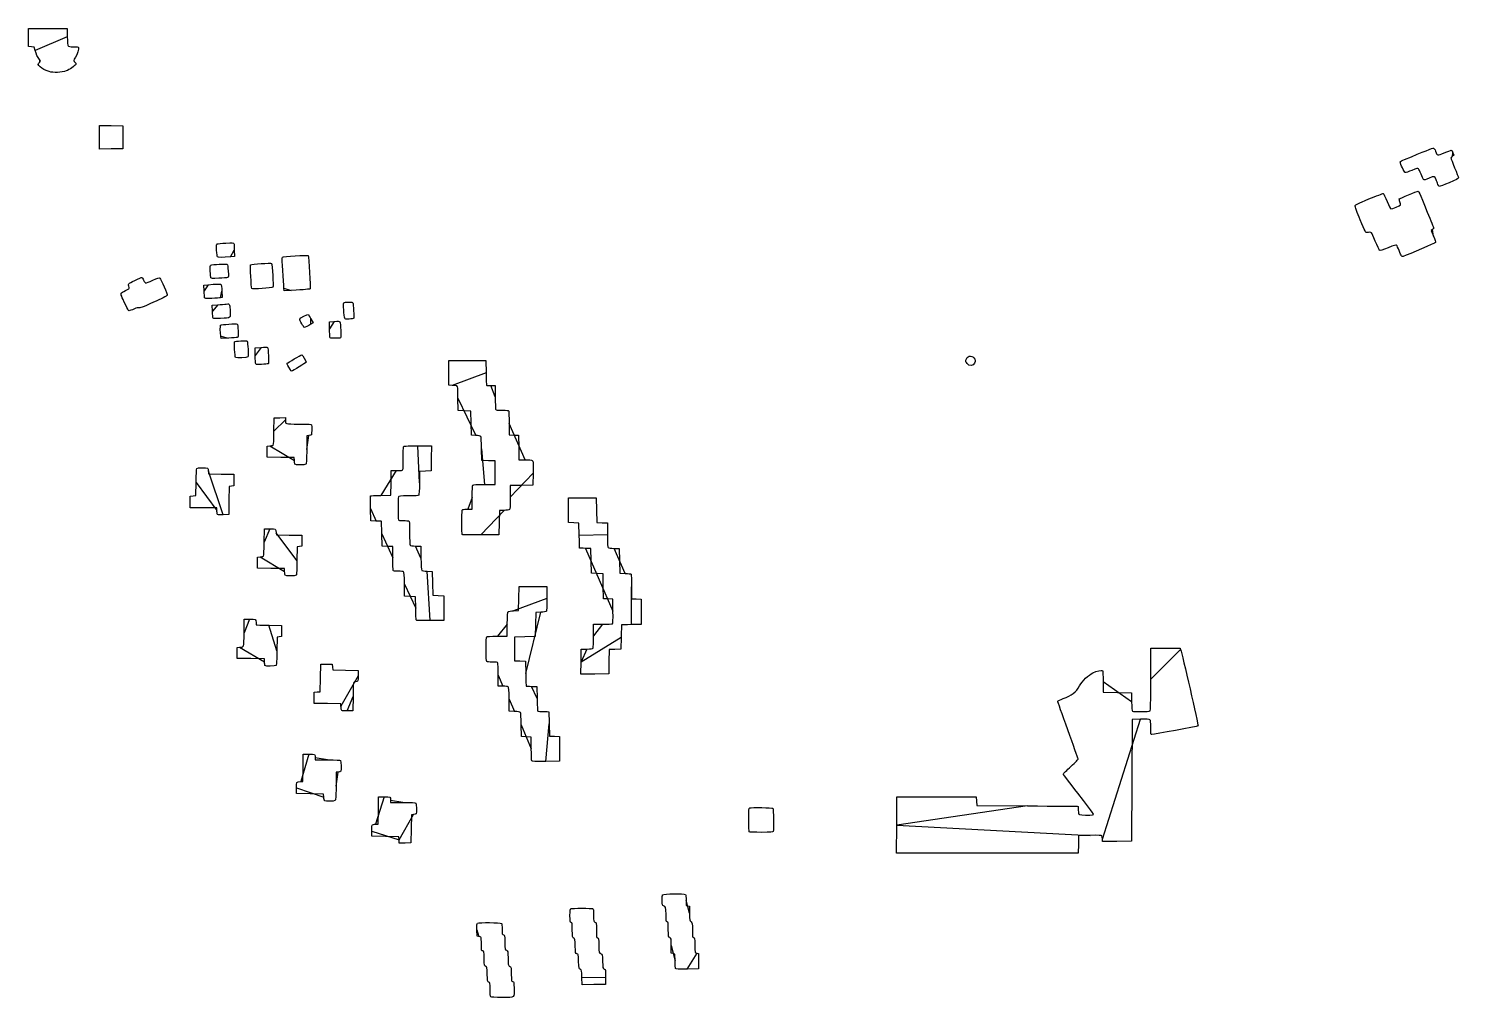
# Model space of a CAD drawing. Extents: x 19 to 602, y 71 to 494.
# Drawn here: x 125.7 to 349.5, y 71.3 to 223 of the extents above; entities that cross this region are included whole.
import ezdxf

# ---------------------------------------------------------------- set-up
doc = ezdxf.new("R2010")
doc.units = 0
doc.layers.get('0').update_dxf_attribs({"linetype": 'CONTINUOUS'})

msp = doc.modelspace()

# ---------------------------------------------------------------- linework, layer by layer
at = {"color": 7}
for points in [[(126.738144, 219.609144), (126.595272, 220.149224), (126.147048, 220.194024), (125.698816, 220.238824), (125.698816, 221.634024), (125.698816, 223.029224), (128.7142, 223.029224), (131.729576, 223.029224), (131.754616, 221.730184)], [(127.380408, 217.736344), (127.576816, 217.945464), (127.394352, 218.192264)], [(128.894208, 216.307784), (128.894216, 216.308184)], [(136.815208, 206.01416), (136.815208, 207.86312), (138.637936, 207.83832), (140.460664, 207.81432), (140.460664, 206.01408), (140.460664, 204.21384), (138.637936, 204.18984), (136.815208, 204.16504), (136.815208, 206.014), (136.815208, 206.01416)], [(348.6544, 203.6084), (348.80664, 203.22784), (348.57416, 203.0424)], [(346.31032, 198.65576), (346.31032, 198.65576)], [(345.44392, 191.5712), (345.24648, 191.41128), (345.61312, 190.52328)], [(157.900168, 188.3276), (157.922888, 187.38304), (157.292808, 187.32304)], [(155.273136, 187.28864), (155.273096, 187.2884)], [(340.62528, 187.44512), (340.62528, 187.44504)], [(154.240648, 184.0184), (154.240616, 184.01872)], [(153.181392, 181.98104), (153.152272, 182.88112), (153.782352, 182.93952)], [(155.95696, 181.96256), (156.014, 180.96608), (155.753288, 180.91568)], [(160.638216, 182.36352), (160.638216, 182.36352)], [(166.818936, 182.06032), (165.723768, 181.99952), (165.674008, 182.3952), (165.67404, 182.39552)], [(140.902352, 179.74384), (140.902352, 179.74384)], [(153.257992, 180.914), (153.257952, 180.914)], [(154.474712, 178.79456), (154.435032, 179.75728), (155.323824, 179.81488)], [(154.584248, 177.71888), (154.584272, 177.71872)], [(168.458568, 176.83992), (168.458568, 176.83992)], [(169.891776, 177.60112), (170.220728, 176.99824), (169.877512, 176.782)], [(172.7996, 176.04368), (172.77472, 177.12384), (173.539736, 177.19344)], [(175.175136, 177.71872), (175.175136, 177.71872)], [(157.009752, 174.6004), (155.826624, 174.5396), (155.774704, 174.88664), (155.77468, 174.88656)], [(172.868816, 174.76144), (172.8688, 174.76104)], [(161.179784, 171.87112), (161.163224, 173.07328), (162.108344, 173.13568)], [(158.100896, 171.55784), (158.100896, 171.55792)], [(161.245224, 170.54096), (161.245224, 170.54144)], [(191.992008, 167.1992), (191.496944, 167.2224), (191.496944, 169.15768), (191.496944, 171.09288), (194.377304, 171.09288), (197.257664, 171.09288), (197.307184, 169.15768)], [(272.59904, 170.61256), (272.59904, 170.61264)], [(166.669552, 169.63072), (166.669552, 169.63072)], [(198.06776, 167.17752), (198.742848, 167.17752), (198.742848, 165.38464)], [(195.700912, 159.3472), (195.007488, 159.392), (194.962448, 161.28224), (194.917408, 163.17248), (193.92728, 163.21728), (192.93716, 163.26208), (192.91284, 165.17352)], [(164.1094, 160.0288), (164.13364, 162.09192), (165.011248, 162.11752), (165.888856, 162.14312), (165.888856, 161.81896)], [(200.903128, 161.23304), (200.903128, 159.44384), (201.64572, 159.41744), (202.38832, 159.39104), (202.41264, 157.47832), (202.43696, 155.56552), (203.408096, 155.56552)], [(169.578536, 159.33112), (169.26428, 159.30152), (169.24012, 157.14848)], [(167.309144, 155.43144), (167.284024, 155.88152), (165.16876, 155.92632), (163.053496, 155.97112), (163.053496, 156.82624), (163.053496, 157.68136), (163.473872, 157.70856)], [(186.602896, 157.72504), (188.755288, 157.72504), (188.731048, 155.76736), (188.706808, 153.8096), (187.806696, 153.7648), (186.906584, 153.72), (186.882104, 151.92664)], [(197.050712, 151.69576), (198.742928, 151.69576), (198.742928, 153.53816), (198.742928, 155.38048), (197.685296, 155.40608), (196.627664, 155.43168), (196.603264, 157.27432)], [(167.373888, 154.86768), (167.373864, 154.86888)], [(153.84364, 153.76424), (153.87236, 153.36072), (155.852608, 153.31592), (157.832848, 153.27112), (157.832848, 152.37096), (157.832848, 151.47088), (157.472808, 151.42608), (157.11276, 151.38128), (157.06772, 149.176), (157.02268, 146.97072), (156.155896, 146.94512)], [(180.830736, 149.97896), (182.405928, 150.02936), (182.430248, 151.94208), (182.454568, 153.8548), (183.255512, 153.8548)], [(204.663048, 153.45008), (204.638648, 151.56008), (202.86092, 151.53528), (201.0832, 151.51048), (201.0832, 149.67816)], [(155.177496, 147.60616), (155.177496, 148.00224), (153.084736, 148.02624), (150.991976, 148.05024), (150.991976, 148.95032), (150.991976, 149.8504), (151.442032, 149.8952), (151.892088, 149.94), (151.916328, 152.00312)], [(180.088128, 145.95352), (179.25552, 145.97912), (179.23128, 147.93688)], [(194.474752, 147.82528), (195.142472, 147.82528), (195.142472, 149.65248)], [(211.889296, 143.68344), (211.839776, 145.61872), (211.02968, 145.66352), (210.219576, 145.70832), (210.219576, 147.64352), (210.219576, 149.5788), (212.379848, 149.5788), (214.540112, 149.5788), (214.585152, 147.64352), (214.630192, 145.70832), (215.462792, 145.68272), (216.2954, 145.65712), (216.2954, 143.78128)], [(155.23328, 147.06504), (155.233336, 147.06464)], [(200.133816, 147.62536), (199.417992, 147.59896), (199.372952, 145.70872), (199.327912, 143.81848), (196.486304, 143.79448)], [(162.579128, 142.65664), (162.603368, 144.71976), (163.478448, 144.74536)], [(164.46892, 144.08952), (164.49364, 143.81952), (166.47388, 143.77472), (168.454128, 143.72992), (168.454128, 142.8748), (168.454128, 142.01968), (168.094088, 141.97488), (167.73404, 141.93008), (167.70988, 139.77704)], [(182.720952, 140.17848), (182.720952, 141.96792), (181.888352, 141.99352), (181.055744, 142.01912), (181.006224, 143.9544)], [(193.58344, 143.83208), (193.583552, 143.83376)], [(186.279448, 142.04504), (187.086584, 142.01864), (187.110984, 140.176)], [(217.174808, 131.8536), (217.150408, 133.73744), (216.40956, 133.76384), (215.66872, 133.79024), (215.64448, 135.74432), (215.62024, 137.69848), (214.720128, 137.74328), (213.820016, 137.78808), (213.775056, 139.72336), (213.730016, 141.65856), (212.852408, 141.68416)], [(217.335216, 141.68464), (218.140632, 141.65824), (218.185592, 139.72296), (218.230632, 137.78776), (219.082672, 137.76136)], [(165.778952, 138.05928), (165.753752, 138.50936), (163.638488, 138.55416), (161.523224, 138.59896), (161.523224, 139.45408), (161.523224, 140.30912), (161.943608, 140.33632)], [(165.843648, 137.49624), (165.843672, 137.49672)], [(188.103288, 138.10312), (188.886784, 138.05832), (188.931824, 136.21312), (188.976864, 134.36792), (189.831968, 134.32312), (190.68708, 134.27832), (190.68708, 132.34304), (190.68708, 130.40784), (188.547112, 130.38384)], [(186.299536, 132.3436), (186.276416, 134.0988), (185.421312, 134.1436), (184.5662, 134.1884), (184.5418, 136.07448)], [(201.627808, 131.91048), (202.388424, 131.93688), (202.433384, 133.82712), (202.478424, 135.71736), (204.638696, 135.71736), (206.798968, 135.71736), (206.823368, 133.83856)], [(220.074472, 135.65336), (220.076072, 133.78928), (220.818664, 133.76288), (221.561256, 133.73648), (221.561256, 131.75624), (221.561256, 129.776), (220.053568, 129.7512)], [(159.428912, 128.4512), (159.453072, 130.5876), (160.300656, 130.614)], [(186.364952, 130.47384), (186.364816, 130.47416)], [(205.868144, 131.69272), (205.08876, 131.66712), (205.04372, 129.77688), (204.99868, 127.88664), (203.37848, 127.84184), (201.75828, 127.79704), (201.75828, 125.95184), (201.75828, 124.10656), (202.613384, 124.06176), (203.468488, 124.01696), (203.518008, 122.08176)], [(214.133456, 128.00096), (214.135056, 129.82368), (215.552736, 129.82368)], [(163.323512, 129.6476), (165.30376, 129.598), (165.30376, 128.74288), (165.30376, 127.88776), (164.94372, 127.84296), (164.583672, 127.79816), (164.559512, 125.64512)], [(199.076008, 127.93136), (200.6332, 127.93136), (200.6332, 129.81064)], [(218.460472, 127.79584), (218.410872, 125.9056), (217.490032, 125.88), (216.5692, 125.8544), (216.54496, 123.94472), (216.52064, 122.03512), (214.336104, 122.01112), (212.151576, 121.98712), (212.175816, 123.94648), (212.175368, 123.9484)], [(162.62856, 123.92752), (162.60344, 124.3776), (160.488176, 124.4224), (158.372912, 124.4672), (158.372912, 125.32224), (158.372912, 126.17736), (158.687952, 126.20136)], [(212.175368, 123.9484), (212.199608, 125.90776), (213.096568, 125.93416)], [(301.35528, 121.20032), (301.35528, 126.04288), (303.6528, 126.04288), (305.95032, 126.04288), (306.02632, 125.8404)], [(162.69328, 123.36432), (162.69328, 123.36496)], [(174.598952, 116.99664), (174.574952, 117.35672), (172.482192, 117.38072), (170.389432, 117.40472), (170.389432, 118.29848), (170.389432, 119.19216), (170.861992, 119.21936), (171.334544, 119.24656), (171.379584, 121.40688), (171.424624, 123.56712), (172.324736, 123.56712), (173.224848, 123.56712), (173.269888, 123.11704), (173.314928, 122.66704), (175.295176, 122.62224), (177.275424, 122.57744), (177.275424, 121.72352)], [(199.935616, 120.1004), (199.193024, 120.1004), (199.193024, 121.84832)], [(204.436104, 120.08256), (205.268712, 120.05696), (205.293112, 118.17088)], [(293.90472, 120.81952), (293.92952, 119.15672), (296.1348, 119.11192), (298.34008, 119.06712), (298.36488, 117.67576)], [(174.669096, 116.43104), (174.668952, 116.43088)], [(176.489392, 118.50312), (176.465312, 116.27664), (175.590232, 116.25104)], [(201.772552, 116.1604), (200.948256, 116.186), (200.923856, 118.07208)], [(207.19936, 114.20576), (207.24896, 112.31552), (208.014048, 112.27072), (208.779144, 112.22592), (208.779144, 110.29072), (208.779144, 108.35544), (206.639184, 108.33144)], [(299.76792, 114.95136), (298.42992, 114.92656), (298.38512, 105.38536), (298.34032, 95.84416), (296.06752, 95.82016), (293.7948, 95.79616), (293.7948, 96.18024)], [(204.391784, 110.33584), (204.368664, 112.136), (203.603568, 112.1808), (202.838472, 112.2256), (202.814072, 114.06392)], [(168.31912, 105.18048), (168.63416, 105.20448), (168.65832, 107.34224), (168.68248, 109.48), (169.571336, 109.48)], [(170.569456, 108.8876), (170.569456, 108.57992), (172.486696, 108.57992)], [(204.457008, 108.42144), (204.457064, 108.42144)], [(174.169112, 106.67448), (173.854856, 106.64488), (173.831496, 104.48464)], [(171.902512, 102.73184), (171.874592, 103.22496), (169.759328, 103.26976), (167.644064, 103.31456), (167.618304, 104.1896)], [(172.037504, 102.17024), (172.037528, 102.17064)], [(180.005264, 98.5168), (180.42564, 98.544), (180.4498, 100.68176), (180.47396, 102.81952), (181.362816, 102.81952)], [(182.360944, 102.22712), (182.360944, 101.91944), (184.278184, 101.91944)], [(261.592448, 98.3868), (261.615808, 102.77488), (267.82656, 102.77488), (274.03736, 102.77488), (274.08216, 102.09976), (274.12696, 101.42472), (282.04792, 101.37832)], [(185.960592, 100.014), (185.646336, 99.9844), (185.601296, 97.77912), (185.556256, 95.57384), (184.638216, 95.54824), (183.720192, 95.52264), (183.693072, 96.04328), (183.693152, 96.04344)], [(183.693152, 96.04344), (183.666032, 96.56408), (181.550768, 96.60888), (179.435504, 96.65368), (179.409344, 97.45016)], [(238.497912, 97.29896), (238.49792, 97.2992)], [(291.8548, 96.7688), (290.06112, 96.744), (290.03632, 95.37136), (290.01152, 93.99864), (275.7912, 93.99864), (261.570936, 93.99864), (261.594296, 98.38672), (261.592448, 98.3868)], [(228.62668, 86.59856), (228.62668, 85.80424), (228.896712, 85.74984), (229.166744, 85.69624), (229.166744, 84.57016)], [(196.177296, 80.96152), (195.90756, 80.99192), (195.88188, 81.9748)], [(226.895112, 77.11608), (226.871432, 78.19064), (226.578896, 78.26664), (226.28636, 78.34264), (226.28636, 79.51248)], [(230.336904, 78.3244), (230.561936, 78.2924), (230.561936, 77.07728), (230.561936, 75.86208), (228.78212, 75.83808)], [(216.005296, 74.57952), (215.980096, 73.4312), (214.160072, 73.4072), (212.340048, 73.3832), (212.314848, 74.53016), (212.314848, 74.52944)], [(226.96056, 75.92808), (226.960552, 75.92712)], [(198.040848, 71.5136), (198.040864, 71.51392)]]:
    msp.add_lwpolyline(points, close=True, dxfattribs=at)
for points in [[(131.754616, 221.730184), (131.769496, 220.959784), (131.819736, 220.382824), (131.878152, 220.312504)], [(127.394352, 218.192264), (127.091848, 218.601384), (126.888704, 219.040024), (126.738144, 219.609144)], [(131.878152, 220.312504), (131.945112, 220.231784), (132.214808, 220.193864), (132.721056, 220.193864)], [(132.721056, 220.193864), (133.233792, 220.193864), (133.478808, 220.158664), (133.508272, 220.081304)], [(133.508272, 220.081304), (133.583952, 219.882344), (133.307968, 218.991864), (133.032256, 218.545144)], [(127.500256, 217.054904), (127.130376, 217.379624), (127.116952, 217.455944), (127.380408, 217.736344)], [(133.071544, 217.434344), (132.907, 217.156424), (132.11836, 216.603304), (131.594552, 216.398584)], [(133.032256, 218.545144), (132.711336, 218.025224), (132.702672, 217.917624), (132.967216, 217.737864)], [(132.967216, 217.737864), (133.132048, 217.625864), (133.151464, 217.569384), (133.071544, 217.434344)], [(128.894216, 216.308184), (128.243984, 216.524584), (127.885552, 216.716584), (127.500256, 217.054904)], [(131.594552, 216.398584), (130.897552, 216.126184), (129.57368, 216.081624), (128.894208, 216.307784)], [(341.07328, 202.53304), (344.1744, 203.82128), (345.51736, 204.3512), (345.6256, 204.32952)], [(345.6256, 204.32952), (345.696, 204.31512), (345.83168, 204.10144), (345.928, 203.85392)], [(345.928, 203.85392), (346.21384, 203.11896), (346.19896, 203.12192), (347.29736, 203.58208)], [(347.29736, 203.58208), (347.83144, 203.80584), (348.32096, 203.98896), (348.38528, 203.98896)], [(348.38528, 203.98896), (348.44928, 203.98896), (348.57064, 203.81768), (348.6544, 203.6084)], [(340.42064, 202.15264), (340.42064, 202.21264), (340.71432, 202.38392), (341.07328, 202.53304)], [(341.18448, 200.49296), (341.04448, 200.52096), (340.42064, 201.87664), (340.42064, 202.15264)], [(348.57416, 203.0424), (348.44632, 202.94048), (348.34168, 202.81536), (348.34168, 202.76448)], [(348.34168, 202.76448), (348.34168, 202.71328), (348.60496, 202.03688), (348.92672, 201.26064)], [(342.24032, 200.83784), (341.7428, 200.63136), (341.26768, 200.47616), (341.18448, 200.49296)], [(343.2592, 201.09336), (343.16456, 201.19264), (342.98928, 201.14856), (342.24032, 200.83784)], [(343.66472, 200.25344), (343.50456, 200.64952), (343.32216, 201.02744), (343.2592, 201.09336)], [(344.0628, 199.41728), (344.0044, 199.48128), (343.82488, 199.85744), (343.66472, 200.25344)], [(344.92496, 199.6196), (344.31424, 199.36208), (344.14928, 199.32336), (344.0628, 199.41728)], [(346.026, 199.35336), (345.78464, 199.97064), (345.76728, 199.97488), (344.92496, 199.6196)], [(346.31032, 198.65576), (346.23112, 198.84144), (346.10344, 199.15528), (346.026, 199.35336)], [(349.51176, 199.67984), (349.51176, 199.54536), (349.20984, 199.38704), (348.04912, 198.91288)], [(348.92672, 201.26064), (349.24848, 200.4844), (349.51176, 199.77312), (349.51176, 199.67984)], [(335.50104, 196.36232), (336.68152, 196.85088), (337.69416, 197.23264), (337.75136, 197.21064)], [(337.75136, 197.21064), (337.80896, 197.18904), (338.07296, 196.63904), (338.33888, 195.98912)], [(340.25968, 196.38672), (340.33488, 196.46192), (343.08776, 197.59792), (343.1944, 197.59792)], [(343.1944, 197.59792), (343.29112, 197.59792), (343.3044, 197.56832), (344.6432, 194.32552)], [(346.52016, 198.31672), (346.48336, 198.31752), (346.38928, 198.47008), (346.31032, 198.65576)], [(348.04912, 198.91288), (347.24464, 198.58424), (346.55656, 198.316), (346.52016, 198.31672)], [(334.15448, 193.09736), (333.69216, 194.2112), (333.32304, 195.20168), (333.33432, 195.29832)], [(333.33432, 195.29832), (333.35032, 195.43768), (333.79848, 195.65768), (335.50104, 196.36232)], [(338.33888, 195.98912), (338.6452, 195.24056), (338.87016, 194.80752), (338.95272, 194.80752)], [(338.95272, 194.80752), (339.1212, 194.80752), (340.40656, 195.34192), (340.4648, 195.43624)], [(340.35672, 195.91976), (340.2728, 196.14608), (340.22912, 196.35624), (340.25968, 196.38672)], [(340.4648, 195.43624), (340.4896, 195.47624), (340.4408, 195.69336), (340.35672, 195.91976)], [(335.21, 191.09968), (335.00928, 191.07408), (334.93944, 191.20608), (334.15448, 193.09736)], [(344.6432, 194.32552), (345.19216, 192.99608), (345.64128, 191.8684), (345.64128, 191.81968)], [(336.50256, 189.77768), (335.87136, 191.2968), (335.96888, 191.19704), (335.21, 191.09968)], [(345.64128, 191.81968), (345.64128, 191.77088), (345.55248, 191.65912), (345.44392, 191.5712)], [(345.61312, 190.52328), (345.81472, 190.03488), (345.9632, 189.59208), (345.94288, 189.53936)], [(155.134984, 188.34064), (155.076264, 189.22528), (155.084184, 189.3032), (155.236936, 189.346)], [(155.273096, 187.2884), (155.232136, 187.3396), (155.169976, 187.8132), (155.134984, 188.34064)], [(155.236936, 189.346), (155.328008, 189.3716), (155.939088, 189.4196), (156.59488, 189.4528)], [(156.59488, 189.4528), (157.551248, 189.5016), (157.79616, 189.4896), (157.832328, 189.3928)], [(157.832328, 189.3928), (157.857128, 189.3264), (157.887608, 188.84712), (157.900168, 188.3276)], [(337.16848, 188.30248), (337.11888, 188.35208), (336.81888, 189.01624), (336.50256, 189.77768)], [(338.49672, 188.72176), (337.66512, 188.37904), (337.22944, 188.24152), (337.16848, 188.30248)], [(339.84, 189.1168), (339.7552, 189.20904), (339.48896, 189.1304), (338.49672, 188.72176)], [(340.23848, 188.28176), (340.07752, 188.67776), (339.89824, 189.0536), (339.84, 189.1168)], [(340.62528, 187.44504), (340.57328, 187.50904), (340.39944, 187.88568), (340.23848, 188.28176)], [(345.94288, 189.53936), (345.91568, 189.46736), (341.82768, 187.73024), (340.86264, 187.38032)], [(154.145392, 185.06504), (154.101632, 185.78088), (154.115232, 185.99808), (154.205712, 186.02984)], [(154.205712, 186.02984), (154.395488, 186.09624), (156.713648, 186.2184), (156.798024, 186.16632)], [(157.292808, 187.32304), (156.075, 187.20704), (155.348272, 187.19464), (155.273136, 187.28864)], [(156.798024, 186.16632), (156.840584, 186.13992), (156.903936, 185.66792), (156.938776, 185.11728)], [(160.638216, 182.36352), (160.5516, 182.50752), (160.377968, 186.00208), (160.453872, 186.0736)], [(160.453872, 186.0736), (160.564984, 186.1784), (163.64372, 186.37888), (163.727112, 186.2868)], [(163.727112, 186.2868), (163.835664, 186.16696), (164.03056, 182.652), (163.934008, 182.55544)], [(165.67404, 182.39552), (165.559088, 183.31), (165.3564, 187.20032), (165.420368, 187.26424)], [(165.420368, 187.26424), (165.527, 187.37088), (169.340264, 187.60248), (169.439352, 187.50832)], [(169.439352, 187.50832), (169.570808, 187.38352), (169.872936, 182.36624), (169.753448, 182.2924)], [(340.86264, 187.38032), (340.78424, 187.35152), (340.67712, 187.38112), (340.62528, 187.44512)], [(141.456344, 182.5148), (141.278616, 183.152), (141.2114, 183.06936), (142.341968, 183.60272)], [(142.341968, 183.60272), (142.91752, 183.87416), (143.407456, 184.09624), (143.430712, 184.09624)], [(143.430712, 184.09624), (143.453992, 184.09624), (143.57564, 183.89376), (143.701072, 183.64624)], [(143.701072, 183.64624), (143.826496, 183.39872), (143.981568, 183.19616), (144.045672, 183.19616)], [(144.045672, 183.19616), (144.109752, 183.19616), (144.604752, 183.39776), (145.145656, 183.64416)], [(145.145656, 183.64416), (145.913256, 183.99376), (146.151616, 184.06784), (146.231616, 183.98168)], [(146.231616, 183.98168), (146.410024, 183.78944), (147.454128, 181.3916), (147.40976, 181.27592)], [(154.240616, 184.01872), (154.219256, 184.08592), (154.176456, 184.55696), (154.145392, 185.06504)], [(155.47108, 183.9576), (154.504736, 183.908), (154.272104, 183.9192), (154.240648, 184.0184)], [(156.832416, 184.06752), (156.739088, 184.04112), (156.12648, 183.99152), (155.47108, 183.9576)], [(156.938776, 185.11728), (156.997816, 184.18384), (156.990616, 184.1128), (156.832416, 184.06752)], [(140.902352, 179.74384), (140.247888, 181.15392), (140.122304, 181.47536), (140.173592, 181.60904)], [(140.173592, 181.60904), (140.200312, 181.67864), (140.511568, 181.86904), (140.865248, 182.03208)], [(140.865248, 182.03208), (141.416216, 182.286), (141.500872, 182.35512), (141.456344, 182.5148)], [(153.257952, 180.914), (153.231872, 181.00576), (153.197392, 181.48592), (153.181392, 181.98104)], [(153.782352, 182.93952), (155.002528, 183.05248), (155.703624, 183.08048), (155.801272, 183.02016)], [(155.801272, 183.02016), (155.857112, 182.98576), (155.924704, 182.52648), (155.95696, 181.96256)], [(163.934008, 182.55544), (163.784256, 182.40568), (160.72016, 182.2272), (160.638216, 182.36352)], [(169.753448, 182.2924), (169.657648, 182.2332), (168.985176, 182.18), (166.818936, 182.06032)], [(141.447544, 178.8756), (141.355608, 178.8756), (141.162848, 179.18264), (140.902352, 179.74384)], [(142.181768, 179.14408), (141.85616, 178.9964), (141.52576, 178.8756), (141.447544, 178.8756)], [(142.946264, 179.32016), (142.81272, 179.39136), (142.640096, 179.35216), (142.181768, 179.14408)], [(145.243024, 180.19664), (143.524408, 179.41288), (143.085808, 179.24552), (142.946264, 179.32016)], [(147.40976, 181.27592), (147.3864, 181.21512), (146.411384, 180.72944), (145.243024, 180.19664)], [(154.398992, 180.80616), (153.383032, 180.75096), (153.30204, 180.75896), (153.257992, 180.914)], [(155.753288, 180.91568), (155.609904, 180.88768), (155.000464, 180.83888), (154.398992, 180.80616)], [(155.323824, 179.81488), (155.812656, 179.84688), (156.404584, 179.89512), (156.639224, 179.92248)], [(156.639224, 179.92248), (157.02724, 179.96808), (157.073192, 179.95288), (157.146952, 179.75888)], [(157.146952, 179.75888), (157.191592, 179.64152), (157.242616, 179.1648), (157.2604, 178.69944)], [(175.03276, 179.02512), (174.96076, 180.28616), (174.92236, 180.2292), (175.845272, 180.2292)], [(175.845272, 180.2292), (176.227424, 180.2292), (176.44008, 180.1908), (176.467568, 180.11672)], [(176.467568, 180.11672), (176.536928, 179.92984), (176.652608, 177.79368), (176.598128, 177.7056)], [(154.584272, 177.71872), (154.545872, 177.78112), (154.496536, 178.26504), (154.474712, 178.79456)], [(155.748416, 177.66928), (154.910848, 177.62048), (154.637736, 177.63168), (154.584248, 177.71888)], [(157.2604, 178.69944), (157.29888, 177.692), (157.407728, 177.76616), (155.748416, 177.66928)], [(155.7642, 176.62024), (155.870016, 176.72472), (158.207928, 176.88296), (158.349824, 176.7952)], [(168.13912, 177.54112), (168.13912, 177.70344), (169.38712, 178.38848), (169.488624, 178.28192)], [(168.458568, 176.83992), (168.282872, 177.15408), (168.13912, 177.4696), (168.13912, 177.54112)], [(168.868088, 176.26872), (168.818568, 176.26872), (168.634264, 176.52576), (168.458568, 176.83992)], [(169.488624, 178.28192), (169.529424, 178.23872), (169.710864, 177.93264), (169.891776, 177.60112)], [(173.539736, 177.19344), (174.17248, 177.25104), (174.321824, 177.23904), (174.403536, 177.12784)], [(174.403536, 177.12784), (174.558672, 176.91568), (174.65196, 174.72496), (174.509704, 174.63464)], [(175.175136, 177.71872), (175.131056, 177.83704), (175.067032, 178.42496), (175.03276, 179.02512)], [(175.901336, 177.56352), (175.277368, 177.50592), (175.252448, 177.51072), (175.175136, 177.71872)], [(176.598128, 177.7056), (176.570288, 177.6608), (176.256704, 177.59656), (175.901336, 177.56352)], [(155.77468, 174.88656), (155.6804, 175.51664), (155.674248, 176.53144), (155.7642, 176.62024)], [(158.361576, 174.70952), (158.268792, 174.68312), (157.66048, 174.63432), (157.009752, 174.6004)], [(158.349824, 176.7952), (158.407744, 176.7592), (158.465728, 176.324), (158.489544, 175.74592)], [(158.489544, 175.74592), (158.526984, 174.83776), (158.516584, 174.75384), (158.361576, 174.70952)], [(169.877512, 176.782), (169.416664, 176.49168), (168.978136, 176.26872), (168.868088, 176.26872)], [(172.8688, 174.76104), (172.8444, 174.8724), (172.81328, 175.4496), (172.7996, 176.04368)], [(173.654048, 174.56024), (172.958344, 174.56024), (172.910464, 174.57144), (172.868816, 174.76144)], [(174.509704, 174.63464), (174.446584, 174.59464), (174.061528, 174.56104), (173.654048, 174.56024)], [(158.100896, 171.55792), (157.979656, 171.6792), (157.836008, 173.92504), (157.94308, 174.02512)], [(157.94308, 174.02512), (157.98148, 174.06112), (158.42316, 174.11872), (158.92464, 174.15336)], [(158.92464, 174.15336), (159.600336, 174.19976), (159.853912, 174.18776), (159.903976, 174.10696)], [(159.903976, 174.10696), (160.021648, 173.91656), (160.139136, 171.74312), (160.037264, 171.6412)], [(162.108344, 173.13568), (162.62816, 173.17008), (163.081344, 173.17008), (163.115408, 173.13568)], [(163.115408, 173.13568), (163.149488, 173.10128), (163.205952, 172.51696), (163.240904, 171.83744)], [(160.037264, 171.6412), (159.897544, 171.50152), (158.229064, 171.42968), (158.100896, 171.55784)], [(161.245224, 170.54144), (161.218344, 170.61184), (161.188904, 171.20992), (161.179784, 171.87112)], [(162.173808, 170.46816), (161.461632, 170.42416), (161.284816, 170.43776), (161.245224, 170.54096)], [(163.178984, 170.56224), (163.109944, 170.54064), (162.657624, 170.49824), (162.173808, 170.46816)], [(163.240904, 171.83744), (163.293304, 170.81928), (163.282424, 170.59496), (163.178984, 170.56224)], [(166.669552, 169.63072), (166.298728, 170.23856), (166.154104, 170.54608), (166.19228, 170.6456)], [(166.19228, 170.6456), (166.23732, 170.76296), (168.3172, 171.94848), (168.478104, 171.94848)], [(169.129248, 170.83), (169.129248, 170.72448), (167.011416, 169.42824), (166.83908, 169.42824)], [(168.478104, 171.94848), (168.588904, 171.94848), (169.129248, 171.02032), (169.129248, 170.83)], [(272.59904, 170.61264), (272.41888, 170.82664), (272.37408, 170.95456), (272.41768, 171.13016)], [(272.41768, 171.13016), (272.58048, 171.78664), (273.25672, 171.98184), (273.66928, 171.49152)], [(273.77064, 170.6948), (273.52648, 170.22264), (272.96056, 170.18296), (272.59904, 170.61256)], [(273.66928, 171.49152), (273.93736, 171.17304), (273.95328, 171.04792), (273.77064, 170.6948)], [(166.83908, 169.42824), (166.8138, 169.42824), (166.737504, 169.51936), (166.669552, 169.63072)], [(197.307184, 169.15768), (197.334464, 168.09328), (197.364784, 167.21232), (197.374704, 167.19992)], [(192.91284, 165.17352), (192.88516, 167.3544), (192.97676, 167.1528), (191.992008, 167.1992)], [(197.374704, 167.19992), (197.384544, 167.18792), (197.696464, 167.17752), (198.06776, 167.17752)], [(198.742848, 165.38464), (198.742848, 164.39856), (198.767408, 163.52776), (198.797488, 163.44944)], [(198.797488, 163.44944), (198.842608, 163.33176), (199.02072, 163.30704), (199.822992, 163.30704)], [(165.888856, 161.81896), (165.888856, 161.132), (165.843336, 161.14648), (167.997664, 161.14648)], [(167.997664, 161.14648), (169.66764, 161.14648), (169.92728, 161.12808), (169.974736, 161.00416)], [(199.822992, 163.30704), (200.625256, 163.30704), (200.803336, 163.28224), (200.848488, 163.16464)], [(200.848488, 163.16464), (200.878568, 163.08624), (200.903128, 162.21712), (200.903128, 161.23304)], [(163.989712, 157.85072), (164.049232, 157.92272), (164.094296, 158.74328), (164.1094, 160.0288)], [(169.959696, 159.46608), (169.922896, 159.40848), (169.751376, 159.34752), (169.578536, 159.33112)], [(169.974736, 161.00416), (170.052016, 160.8028), (170.040176, 159.59264), (169.959696, 159.46608)], [(196.486584, 159.2096), (196.435864, 159.2608), (196.082296, 159.3224), (195.700912, 159.3472)], [(196.603264, 157.27432), (196.588624, 158.37848), (196.541824, 159.15408), (196.486584, 159.2096)], [(163.473872, 157.70856), (163.705088, 157.72376), (163.937216, 157.78776), (163.989712, 157.85072)], [(169.24012, 157.14848), (169.22436, 155.74472), (169.1814, 154.95376), (169.116592, 154.87568)], [(184.341224, 155.70208), (184.341224, 156.65808), (184.365784, 157.5044), (184.395864, 157.58272)], [(184.395864, 157.58272), (184.443624, 157.70704), (184.723224, 157.72504), (186.602896, 157.72504)], [(167.373864, 154.86888), (167.352104, 154.93048), (167.322984, 155.18392), (167.309144, 155.43144)], [(169.116592, 154.87568), (168.98112, 154.71248), (167.430936, 154.706), (167.373888, 154.86768)], [(184.19884, 153.9092), (184.321872, 153.9564), (184.341224, 154.20008), (184.341224, 155.70208)], [(203.408096, 155.56552), (204.043736, 155.56552), (204.432456, 155.52632), (204.533328, 155.45288)], [(204.533328, 155.45288), (204.671752, 155.35168), (204.684968, 155.14768), (204.663048, 153.45008)], [(151.916328, 152.00312), (151.932008, 153.34024), (151.975528, 154.10832), (152.039864, 154.18584)], [(152.039864, 154.18584), (152.148464, 154.31672), (153.5168, 154.35712), (153.708616, 154.23544)], [(153.708616, 154.23544), (153.767096, 154.19864), (153.827848, 153.98624), (153.84364, 153.76424)], [(183.255512, 153.8548), (183.69604, 153.8548), (184.120528, 153.8796), (184.19884, 153.9092)], [(179.23128, 149.91176), (179.24464, 149.92136), (179.964376, 149.95176), (180.830736, 149.97896)], [(186.75856, 150.01384), (186.68344, 149.92336), (186.294088, 149.89448), (185.149944, 149.89448)], [(186.882104, 151.92664), (186.866584, 150.78936), (186.821384, 150.0896), (186.75856, 150.01384)], [(195.142472, 149.65248), (195.142472, 150.95368), (195.173592, 151.5108), (195.250488, 151.58776)], [(195.250488, 151.58776), (195.326808, 151.66376), (195.85456, 151.69576), (197.050712, 151.69576)], [(179.23128, 147.93688), (179.21792, 149.01368), (179.21792, 149.90232), (179.23128, 149.91176)], [(183.585776, 149.75208), (183.555696, 149.67368), (183.531136, 148.86704), (183.531136, 147.95928)], [(183.531136, 147.95928), (183.531136, 147.05152), (183.555696, 146.24472), (183.585776, 146.1664)], [(185.149944, 149.89448), (183.85648, 149.89448), (183.632584, 149.87448), (183.585776, 149.75208)], [(193.522272, 145.8056), (193.522272, 147.4648), (193.540992, 147.72344), (193.664656, 147.77088)], [(193.664656, 147.77088), (193.742976, 147.80128), (194.107504, 147.82528), (194.474752, 147.82528)], [(200.966424, 147.74896), (200.902184, 147.69536), (200.527528, 147.64), (200.133816, 147.62536)], [(201.0832, 149.67816), (201.0832, 148.2864), (201.05512, 147.82256), (200.966424, 147.74896)], [(155.233336, 147.06464), (155.202616, 147.14464), (155.177496, 147.38832), (155.177496, 147.60616)], [(156.155896, 146.94512), (155.425296, 146.92352), (155.280352, 146.94512), (155.23328, 147.06504)], [(180.938704, 145.90872), (180.928864, 145.91912), (180.546056, 145.93912), (180.088128, 145.95352)], [(181.006224, 143.9544), (180.978944, 145.0188), (180.948624, 145.89824), (180.938704, 145.90872)], [(183.585776, 146.1664), (183.629136, 146.05336), (183.785408, 146.024), (184.343504, 146.024)], [(184.343504, 146.024), (184.730208, 146.024), (185.110672, 145.9992), (185.188984, 145.9696)], [(185.188984, 145.9696), (185.312224, 145.9224), (185.331552, 145.67136), (185.332736, 144.10184)], [(193.583552, 143.83376), (193.549872, 143.86736), (193.522272, 144.7548), (193.522272, 145.8056)], [(163.478448, 144.74536), (164.448808, 144.77416), (164.40364, 144.80376), (164.46892, 144.08952)], [(185.332736, 144.10184), (185.333536, 143.10472), (185.365216, 142.23984), (185.403216, 142.18008)], [(196.486304, 143.79448), (194.923408, 143.78168), (193.61712, 143.80248), (193.58344, 143.83208)], [(211.956816, 141.72896), (211.946896, 141.73936), (211.916576, 142.61904), (211.889296, 143.68344)], [(216.2954, 143.78128), (216.2954, 142.3504), (216.32316, 141.8824), (216.4126, 141.80816)], [(162.45944, 140.47848), (162.51888, 140.55048), (162.564024, 141.37112), (162.579128, 142.65664)], [(185.403216, 142.18008), (185.446576, 142.11208), (185.7732, 142.06152), (186.279448, 142.04504)], [(212.852408, 141.68416), (212.36972, 141.69856), (211.966704, 141.71856), (211.956816, 141.72896)], [(216.4126, 141.80816), (216.47708, 141.75456), (216.89224, 141.69904), (217.335216, 141.68464)], [(161.943608, 140.33632), (162.174816, 140.35152), (162.406944, 140.41552), (162.45944, 140.47848)], [(167.70988, 139.77704), (167.69412, 138.37328), (167.65116, 137.58232), (167.586352, 137.50424)], [(182.775592, 138.24656), (182.745512, 138.32496), (182.720952, 139.19424), (182.720952, 140.17848)], [(187.110984, 140.176), (187.125624, 139.07272), (187.172424, 138.29616), (187.2276, 138.24072)], [(165.843672, 137.49672), (165.821912, 137.55832), (165.792792, 137.81176), (165.778952, 138.05928)], [(167.586352, 137.50424), (167.45088, 137.34104), (165.900704, 137.33464), (165.843648, 137.49624)], [(183.563192, 138.10288), (182.97872, 138.10368), (182.81916, 138.13328), (182.775592, 138.24656)], [(184.406784, 138.03088), (184.345904, 138.06928), (183.966312, 138.10208), (183.563192, 138.10288)], [(184.5418, 136.07448), (184.52404, 137.44544), (184.48716, 137.97976), (184.406784, 138.03088)], [(187.2276, 138.24072), (187.27832, 138.18952), (187.672368, 138.12792), (188.103288, 138.10312)], [(219.082672, 137.76136), (219.625016, 137.74456), (219.959864, 137.69576), (220.003912, 137.62632)], [(220.003912, 137.62632), (220.041992, 137.56632), (220.073752, 136.67864), (220.074472, 135.65336)], [(186.364816, 130.47416), (186.341616, 130.53656), (186.312256, 131.37816), (186.299536, 132.3436)], [(206.823368, 133.83856), (206.840008, 132.55856), (206.816168, 131.92136), (206.747608, 131.8392)], [(160.300656, 130.614), (161.246976, 130.6436), (161.294688, 130.614), (161.29692, 130.0704)], [(161.29692, 130.0704), (161.29772, 129.88472), (161.30844, 129.72472), (161.32076, 129.7148)], [(188.547112, 130.38384), (186.883336, 130.36464), (186.39776, 130.38384), (186.364952, 130.47384)], [(200.6332, 129.81064), (200.6332, 131.24264), (200.66104, 131.71296), (200.7502, 131.78696)], [(200.7502, 131.78696), (200.81452, 131.84056), (201.209472, 131.89592), (201.627808, 131.91048)], [(206.747608, 131.8392), (206.681608, 131.76), (206.382336, 131.70976), (205.868144, 131.69272)], [(215.552736, 129.82368), (216.332456, 129.82448), (217.021888, 129.85808), (217.0848, 129.89728)], [(217.0848, 129.89728), (217.172664, 129.95328), (217.193544, 130.40672), (217.174808, 131.8536)], [(158.687952, 126.20136), (159.472784, 126.26216), (159.40176, 126.04624), (159.428912, 128.4512)], [(161.32076, 129.7148), (161.33316, 129.7052), (162.234376, 129.6748), (163.323512, 129.6476)], [(197.302784, 125.90616), (197.302784, 127.19328), (197.333984, 127.74656), (197.4108, 127.82336)], [(197.4108, 127.82336), (197.48648, 127.89936), (197.984872, 127.93136), (199.076008, 127.93136)], [(214.062816, 126.0692), (214.100896, 126.1292), (214.132736, 126.9984), (214.133456, 128.00096)], [(218.527992, 129.7064), (218.518152, 129.6952), (218.487752, 128.83544), (218.460472, 127.79584)], [(220.053568, 129.7512), (219.224336, 129.7376), (218.537832, 129.7176), (218.527992, 129.7064)], [(164.559512, 125.64512), (164.543752, 124.24136), (164.500792, 123.4504), (164.435984, 123.37232)], [(197.4108, 123.98888), (197.334, 124.06568), (197.302784, 124.61896), (197.302784, 125.90616)], [(213.096568, 125.93416), (213.674984, 125.95096), (214.018128, 125.99896), (214.062816, 126.0692)], [(306.02632, 125.8404), (306.236, 125.28184), (308.83328, 113.95248), (308.76696, 113.88608)], [(162.69328, 123.36496), (162.67152, 123.42656), (162.6424, 123.68), (162.62856, 123.92752)], [(164.435984, 123.37232), (164.300512, 123.20912), (162.750328, 123.20272), (162.69328, 123.36432)], [(198.30128, 123.88088), (197.812704, 123.88088), (197.478248, 123.92168), (197.4108, 123.98888)], [(199.138384, 123.73848), (199.094384, 123.8532), (198.931752, 123.88088), (198.30128, 123.88088)], [(199.193024, 121.84832), (199.193024, 122.8096), (199.168464, 123.66016), (199.138384, 123.73848)], [(177.0954, 120.8424), (176.45548, 120.7456), (176.516168, 120.97992), (176.489392, 118.50312)], [(177.275424, 121.72352), (177.275424, 120.93872), (177.260864, 120.86744), (177.0954, 120.8424)], [(203.518008, 122.08176), (203.545288, 121.01736), (203.575608, 120.13792), (203.585528, 120.12736)], [(290.22112, 120.18752), (290.61248, 120.88992), (291.65168, 121.90632), (292.28008, 122.20136)], [(292.28008, 122.20136), (292.88336, 122.48456), (293.68744, 122.67504), (293.80088, 122.5616)], [(293.80088, 122.5616), (293.84408, 122.5184), (293.8912, 121.73408), (293.90472, 120.81952)], [(301.24728, 116.24968), (301.32864, 116.33096), (301.35528, 117.55384), (301.35528, 121.20032)], [(200.78884, 120.0284), (200.72796, 120.0668), (200.34404, 120.0996), (199.935616, 120.1004)], [(200.923856, 118.07208), (200.906096, 119.44304), (200.869216, 119.97736), (200.78884, 120.0284)], [(203.585528, 120.12736), (203.595368, 120.11696), (203.978176, 120.09696), (204.436104, 120.08256)], [(287.6436, 118.16536), (288.99048, 118.64624), (289.65096, 119.1644), (290.22112, 120.18752)], [(174.668952, 116.43088), (174.643592, 116.544), (174.612072, 116.79864), (174.598952, 116.99664)], [(175.590232, 116.25104), (174.742496, 116.22624), (174.713696, 116.23184), (174.669096, 116.43104)], [(205.293112, 118.17088), (205.310872, 116.79984), (205.347672, 116.2656), (205.428128, 116.21448)], [(288.3576, 113.29464), (287.48216, 115.71424), (286.77936, 117.73424), (286.79576, 117.7836)], [(286.79576, 117.7836), (286.81256, 117.8332), (287.19376, 118.00472), (287.6436, 118.16536)], [(298.36488, 117.67576), (298.38248, 116.70088), (298.42248, 116.26344), (298.49992, 116.21448)], [(202.693248, 116.0184), (202.630608, 116.0936), (202.308056, 116.1436), (201.772552, 116.1604)], [(202.814072, 114.06392), (202.798952, 115.20232), (202.752952, 115.94648), (202.693248, 116.0184)], [(205.428128, 116.21448), (205.489008, 116.17608), (205.893176, 116.14328), (206.32636, 116.14248)], [(206.32636, 116.14248), (206.759536, 116.14168), (207.122, 116.13128), (207.13184, 116.11848)], [(207.13184, 116.11848), (207.14168, 116.10648), (207.17208, 115.24536), (207.19936, 114.20576)], [(298.49992, 116.21448), (298.68664, 116.09584), (301.12472, 116.1272), (301.24728, 116.24968)], [(301.23056, 114.87296), (301.14576, 114.94336), (300.67792, 114.96848), (299.76792, 114.95136)], [(301.35528, 113.65536), (301.35528, 114.49488), (301.32488, 114.79496), (301.23056, 114.87296)], [(289.98768, 108.75496), (289.96688, 108.83256), (289.23304, 110.87512), (288.3576, 113.29464)], [(301.5128, 112.54152), (301.37128, 112.54152), (301.35528, 112.65416), (301.35528, 113.65536)], [(308.76696, 113.88608), (308.69336, 113.81248), (301.83968, 112.54216), (301.5128, 112.54152)], [(204.457064, 108.42144), (204.433864, 108.48464), (204.404424, 109.34568), (204.391784, 110.33584)], [(169.571336, 109.48), (170.550192, 109.48), (170.569456, 109.4688), (170.569456, 108.8876)], [(172.486696, 108.57992), (173.857864, 108.57992), (174.434704, 108.54952), (174.511952, 108.47184)], [(174.511952, 108.47184), (174.631064, 108.3528), (174.662584, 106.986), (174.550272, 106.80952)], [(206.639184, 108.33144), (204.975416, 108.31304), (204.489824, 108.33144), (204.457008, 108.42144)], [(287.67352, 106.36264), (287.67352, 106.41944), (288.20288, 106.94984), (288.84976, 107.54048)], [(288.84976, 107.54048), (289.61368, 108.238), (290.01256, 108.66368), (289.98768, 108.75496)], [(174.550272, 106.80952), (174.513472, 106.75192), (174.341952, 106.69088), (174.169112, 106.67448)], [(289.9196, 103.3724), (288.68424, 104.95984), (287.67352, 106.30552), (287.67352, 106.36264)], [(167.618304, 104.1896), (167.589584, 105.16616), (167.558224, 105.12176), (168.31912, 105.18048)], [(173.831496, 104.48464), (173.810936, 102.58216), (173.790136, 102.31088), (173.656768, 102.21184)], [(292.24456, 99.99688), (292.51032, 100.06808), (292.6596, 99.8512), (289.9196, 103.3724)], [(172.037528, 102.17064), (171.978648, 102.20824), (171.917872, 102.46064), (171.902512, 102.73184)], [(173.656768, 102.21184), (173.491352, 102.08888), (172.216896, 102.05608), (172.037504, 102.17024)], [(181.362816, 102.81952), (182.341672, 102.81952), (182.360944, 102.80832), (182.360944, 102.22712)], [(184.278184, 101.91944), (185.649352, 101.91944), (186.226184, 101.88824), (186.303432, 101.81144)], [(186.303432, 101.81144), (186.422544, 101.69232), (186.454072, 100.32552), (186.341752, 100.14904)], [(238.43792, 99.17976), (238.43792, 100.75688), (238.45696, 101.00768), (238.580296, 101.05504)], [(238.580296, 101.05504), (238.86228, 101.1632), (242.086344, 101.11584), (242.200392, 101.00144)], [(242.200392, 101.00144), (242.314432, 100.88736), (242.361968, 97.66328), (242.253752, 97.38136)], [(282.04792, 101.37832), (286.40448, 101.35272), (289.97904, 101.32232), (289.99144, 101.31112)], [(289.99144, 101.31112), (290.00344, 101.29912), (290.01384, 101.028), (290.01384, 100.70792)], [(179.484064, 98.36816), (179.539504, 98.43456), (179.774056, 98.50184), (180.005264, 98.5168)], [(186.341752, 100.14904), (186.304952, 100.09144), (186.133432, 100.0304), (185.960592, 100.014)], [(238.49792, 97.2992), (238.46488, 97.332), (238.43792, 98.17848), (238.43792, 99.17976)], [(290.01384, 100.70792), (290.01384, 100.22472), (290.04344, 100.11024), (290.18792, 100.03288)], [(290.18792, 100.03288), (290.37496, 99.93272), (291.90504, 99.90624), (292.24456, 99.99688)], [(179.409344, 97.45016), (179.393104, 97.94384), (179.421504, 98.29288), (179.484064, 98.36816)], [(240.37852, 97.23896), (239.377192, 97.23896), (238.530912, 97.26616), (238.497912, 97.29896)], [(242.253752, 97.38136), (242.206392, 97.258), (241.955632, 97.23896), (240.37852, 97.23896)], [(293.7212, 96.6788), (293.6652, 96.76656), (293.22968, 96.78752), (291.8548, 96.7688)], [(293.7948, 96.18024), (293.794, 96.39152), (293.7604, 96.61584), (293.7212, 96.6788)], [(224.865048, 86.56096), (224.848328, 87.07008), (224.876568, 87.40184), (224.943608, 87.48256)], [(224.943608, 87.48256), (225.08396, 87.65168), (228.351096, 87.66824), (228.518664, 87.50096)], [(228.518664, 87.50096), (228.586344, 87.43296), (228.62668, 87.0964), (228.62668, 86.59856)], [(210.444408, 84.21448), (210.444408, 85.07424), (210.468408, 85.2576), (210.586792, 85.30304)], [(210.586792, 85.30304), (210.665112, 85.33344), (211.431384, 85.35744), (212.28964, 85.35744)], [(212.28964, 85.35744), (213.147896, 85.35744), (213.914184, 85.33264), (213.992496, 85.30304)], [(213.992496, 85.30304), (214.110288, 85.25744), (214.134872, 85.0788), (214.134872, 84.26568)], [(225.071208, 85.73224), (224.90972, 85.76184), (224.888496, 85.84736), (224.865048, 86.56096)], [(225.476256, 84.40832), (225.476256, 85.5596), (225.444496, 85.66344), (225.071208, 85.73224)], [(195.88188, 81.9748), (195.86292, 82.70048), (195.88668, 82.9768), (195.971888, 83.03104)], [(195.971888, 83.03104), (196.165224, 83.15368), (199.589672, 83.12456), (199.715056, 82.99904)], [(199.715056, 82.99904), (199.783456, 82.93024), (199.823072, 82.5864), (199.823072, 82.06016)], [(210.624432, 83.13352), (210.457592, 83.17672), (210.444408, 83.25624), (210.444408, 84.21448)], [(210.805832, 81.99432), (210.804232, 83.01008), (210.791912, 83.08968), (210.624432, 83.13352)], [(214.134872, 84.26568), (214.134872, 83.30032), (214.138872, 83.28144), (214.359904, 83.19744)], [(214.359904, 83.19744), (214.583952, 83.11224), (214.584928, 83.1068), (214.584928, 81.94552)], [(225.65628, 83.24312), (225.489104, 83.29592), (225.476256, 83.37928), (225.476256, 84.40832)], [(225.836304, 82.01968), (225.836304, 83.10696), (225.824064, 83.18984), (225.65628, 83.24312)], [(229.166744, 84.57016), (229.166744, 83.48464), (229.174824, 83.43656), (229.391776, 83.23552)], [(229.391776, 83.23552), (229.608, 83.0352), (229.6168, 82.98424), (229.6168, 81.93416)], [(196.513464, 80.82648), (196.476904, 80.88408), (196.325664, 80.94464), (196.177296, 80.96152)], [(196.581304, 79.71576), (196.580504, 80.26928), (196.550024, 80.76912), (196.513464, 80.82648)], [(199.823072, 82.06016), (199.823072, 81.26704), (199.832272, 81.228), (200.025592, 81.20056)], [(200.025592, 81.20056), (200.222016, 81.17256), (200.228872, 81.13736), (200.253328, 80.02088)], [(211.094272, 80.65192), (210.83256, 80.7484), (210.807256, 80.86616), (210.805832, 81.99432)], [(211.274296, 79.44728), (211.252536, 80.43624), (211.227656, 80.60272), (211.094272, 80.65192)], [(214.584928, 81.94552), (214.584928, 80.85832), (214.597168, 80.77536), (214.764952, 80.72208)], [(214.764952, 80.72208), (214.932128, 80.66928), (214.944976, 80.58592), (214.944976, 79.55696)], [(226.061328, 80.76784), (225.837288, 80.85304), (225.836304, 80.85848), (225.836304, 82.01968)], [(226.28636, 79.51248), (226.28636, 80.67744), (226.28556, 80.68264), (226.061328, 80.76784)], [(229.6168, 81.93416), (229.6168, 80.91696), (229.62928, 80.838), (229.796824, 80.79424)], [(229.796824, 80.79424), (229.964272, 80.75024), (229.976944, 80.6708), (229.978224, 79.65496)], [(196.785208, 78.68064), (196.589072, 78.70864), (196.582632, 78.74144), (196.581304, 79.71576)], [(197.012944, 77.50096), (196.988464, 78.6172), (196.981584, 78.65272), (196.785208, 78.68064)], [(200.253328, 80.02088), (200.278048, 78.89392), (200.283168, 78.86824), (200.498152, 78.78648)], [(200.498152, 78.78648), (200.713024, 78.7048), (200.718296, 78.67848), (200.742976, 77.56176)], [(211.524544, 78.24688), (211.300752, 78.29968), (211.299384, 78.30608), (211.274296, 79.44728)], [(214.944976, 79.55696), (214.944976, 78.4056), (214.976736, 78.30192), (215.350024, 78.23288)], [(229.978224, 79.65496), (229.979024, 79.05432), (230.009344, 78.51632), (230.045744, 78.45944)], [(230.045744, 78.45944), (230.082144, 78.40264), (230.213144, 78.34176), (230.336904, 78.3244)], [(197.25776, 76.26656), (197.042736, 76.34832), (197.03764, 76.374), (197.012944, 77.50096)], [(197.502584, 75.03216), (197.477864, 76.15912), (197.472824, 76.1848), (197.25776, 76.26656)], [(200.742976, 77.56176), (200.765776, 76.52808), (200.785136, 76.41104), (200.948208, 76.3208)], [(200.948208, 76.3208), (201.243496, 76.15736), (201.260432, 76.08552), (201.261872, 74.98976)], [(211.794584, 77.04704), (211.750104, 78.18088), (211.746984, 78.19472), (211.524544, 78.24688)], [(212.064616, 75.78824), (211.846144, 75.8968), (211.838272, 75.93352), (211.794584, 77.04704)], [(215.350024, 78.23288), (215.51712, 78.20168), (215.531848, 78.11824), (215.555144, 77.06632)], [(215.555144, 77.06632), (215.579704, 75.95544), (215.584664, 75.93104), (215.805368, 75.83048)], [(226.960552, 75.92712), (226.937592, 75.99032), (226.908152, 76.52504), (226.895112, 77.11608)], [(197.73032, 73.7924), (197.537544, 73.87696), (197.526584, 73.93664), (197.502584, 75.03216)], [(201.261872, 74.98976), (201.263472, 73.96848), (201.269072, 73.9376), (201.465776, 73.9096)], [(201.465776, 73.9096), (201.660608, 73.8816), (201.669288, 73.8416), (201.694424, 72.84576)], [(212.314848, 74.52944), (212.290208, 75.652), (212.284848, 75.67888), (212.064616, 75.78824)], [(215.805368, 75.83048), (216.030472, 75.72792), (216.030488, 75.72776), (216.005296, 74.57952)], [(228.78212, 75.83808), (227.406536, 75.81888), (226.992824, 75.83808), (226.96056, 75.92808)], [(197.932848, 72.6628), (197.932848, 73.65576), (197.923568, 73.7076), (197.73032, 73.7924)], [(198.040864, 71.51392), (197.969344, 71.58512), (197.932848, 71.97328), (197.932848, 72.6628)], [(201.694424, 72.84576), (201.734584, 71.25328), (201.926056, 71.40552), (199.88436, 71.40552)], [(199.88436, 71.40552), (198.654544, 71.40552), (198.117384, 71.43672), (198.040848, 71.5136)]]:
    msp.add_open_spline(points, degree=3, dxfattribs=at)

doc.saveas('drawing.dxf')
